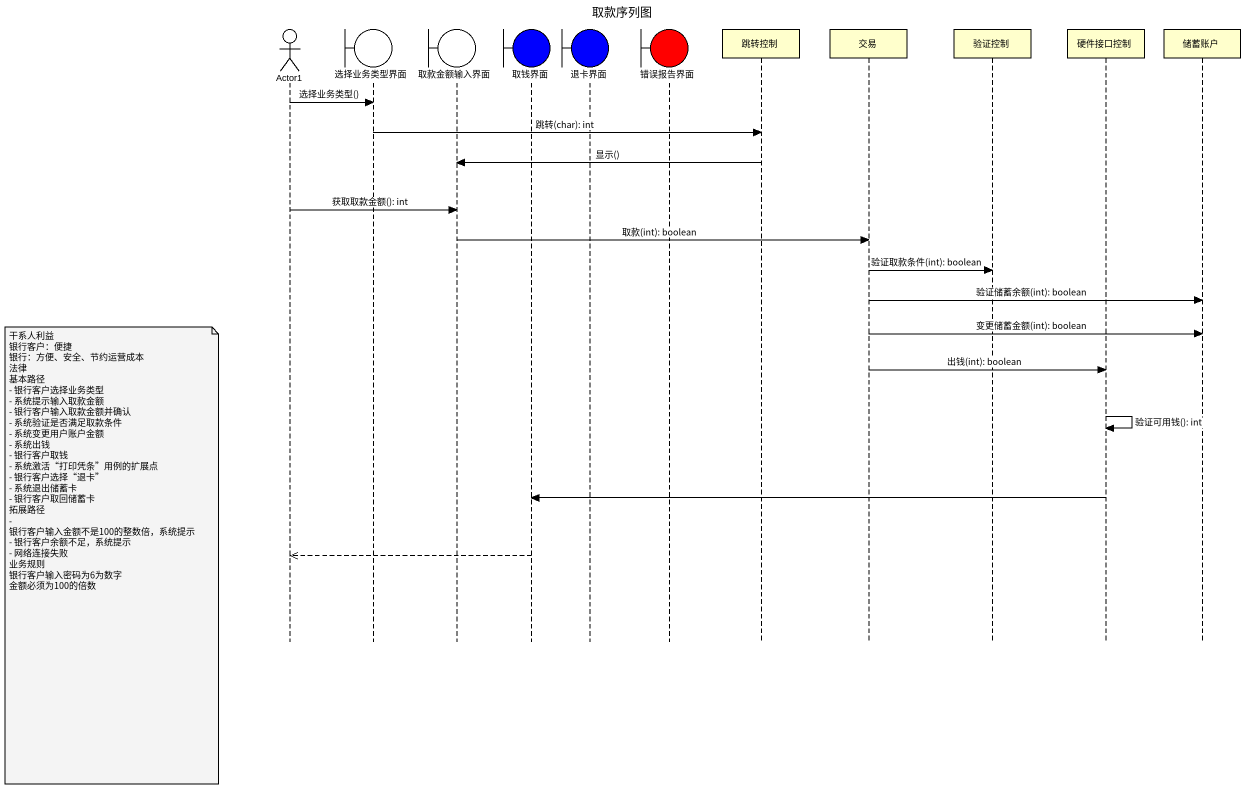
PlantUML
@startuml
title 取款序列图
hide footbox
actor Actor1
boundary 选择业务类型界面
boundary 取款金额输入界面
boundary 取钱界面 #0000FF
boundary 退卡界面 #0000FF
boundary 错误报告界面 #FF0000
participant 跳转控制
participant 交易
participant 验证控制
participant 硬件接口控制
participant 储蓄账户

Actor1 -> 选择业务类型界面 : 选择业务类型()
选择业务类型界面 -> 跳转控制 : 跳转(char): int
跳转控制 -> 取款金额输入界面 : 显示()
Actor1 -> 取款金额输入界面 : 获取取款金额(): int
取款金额输入界面 -> 交易 : 取款(int): boolean
交易 -> 验证控制 : 验证取款条件(int): boolean
交易 -> 储蓄账户 : 验证储蓄余额(int): boolean
交易 -> 储蓄账户 : 变更储蓄金额(int): boolean
交易 -> 硬件接口控制 : 出钱(int): boolean
硬件接口控制 -> 硬件接口控制 : 验证可用钱(): int
硬件接口控制 -> 取钱界面
note left of Actor1
  干系人利益
  银行客户：便捷
  银行：方便、安全、节约运营成本
  法律
  基本路径
  - 银行客户选择业务类型
  - 系统提示输入取款金额
  - 银行客户输入取款金额并确认
  - 系统验证是否满足取款条件
  - 系统变更用户账户金额
  - 系统出钱
  - 银行客户取钱
  - 系统激活“打印凭条”用例的扩展点
  - 银行客户选择“退卡”
  - 系统退出储蓄卡
  - 银行客户取回储蓄卡
  拓展路径
  - 银行客户输入金额不是100的整数倍，系统提示
  - 银行客户余额不足，系统提示
  - 网络连接失败
  业务规则
  银行客户输入密码为6为数字
  金额必须为100的倍数
end note
取钱界面 -->> Actor1
@enduml
